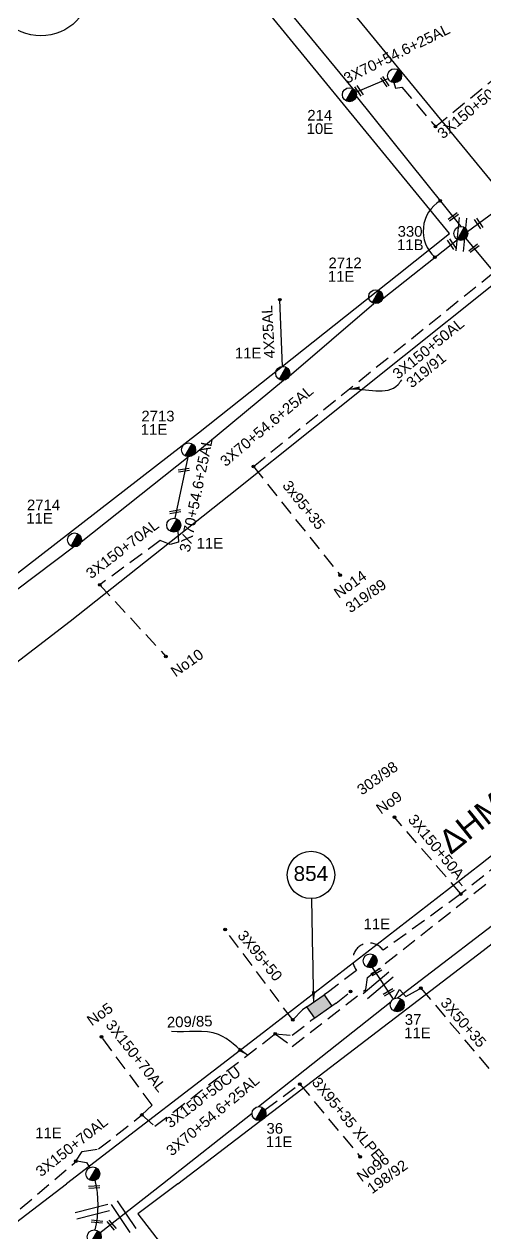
# Model space of a CAD drawing. Header units: millimetres. Extents: x 1266 to 3066, y 765 to 1784.
# Drawn here: x 1671.1 to 1748.8, y 1364.7 to 1568.7 of the extents above; entities that cross this region are included whole.
import ezdxf

# ---------------------------------------------------------------- set-up
doc = ezdxf.new("R2010")
doc.units = ezdxf.units.MM
doc.linetypes.add('DASHED', pattern=[19.05, 12.7, -6.35])
for name, color, linetype in [('Link Box 4 Διευθύνσεων', 7, 'Continuous'), ('Άγνωστα', 7, 'Continuous'), ('Γέφυρες Εναέριου Δικτύου', 7, 'Continuous'), ('Εναέρια παροχή ΧΤ 4x25', 7, 'SYN_LINE'), ('Επιγραφές - Σχήματα', 7, 'Continuous'), ('Καλώδια ΧΤ   3x150+50AL', 7, 'DASHED'), ('Καλώδια ΧΤ   3x150+50CU', 7, 'DASHED'), ('Καλώδια ΧΤ   3x95+35 XLPE', 7, 'DASHED'), ('Μηχανική τομή', 7, 'Continuous'), ('Στύλος ΦΜ', 7, 'Continuous'), ('Στύλος ΦΜ @ 1', 7, 'Continuous'), ('Συνδέσεις', 7, 'Continuous'), ('Συνεστραμμένα ΧΤ   3x70+54.6+25 AL', 7, 'SYN_LINE'), ('Τομή', 7, 'Continuous'), ('Υπόβαθρο ΔΕΗ', 7, 'Continuous'), ('Υπόγεια καλώδια Δικτύου ΧΤ και Παρ. ΧΤ - 3X150+70 AL', 7, 'DASHED')]:
    doc.layers.add(name, color=color, linetype=linetype)
doc.styles.get("Standard").update_dxf_attribs({"font": 'arial.ttf'})
doc.linetypes.add('SYN_LINE', pattern='A,0.5,-0.0001,["/\\/\\/\\/",Standard,S=0.1,R=0,X=0,Y=-0.05],-0.25', length=0.7501)
doc.dimstyles.new('ISO-25', dxfattribs={"dimtxt": 2.5, "dimasz": 2.5, "dimexe": 1.25, "dimexo": 0.625, "dimtad": 1, "dimtxsty": 'Standard', "dimcen": 2.5, "dimadec": 0, "dimazin": 0, "dimtfac": 1, "dimtmove": 0, "dimatfit": 3, "dimfxl": 1, "dimarcsym": 0})

# ---------------------------------------------------------------- blocks, each defined once
blk = doc.blocks.new('ΥΠΑΡΧΩΝ ΤΣΙΜΕΝΤΕΝΙΟΣ ΣΤΥΛΟΣ')
at = {"layer": 'Στύλος ΦΜ'}
blk.add_hatch(color=7, dxfattribs=at).paths.add_polyline_path([(-1.29, -2.28, 0.574793), (2.62, 0, 0.268822), (1.3, 2.27)])
at = {"layer": 'Στύλος ΦΜ', "color": 7}
blk.add_line((-1.29, -2.28), (1.3, 2.27), dxfattribs=at)
blk.add_circle((0, 0), 2.62, dxfattribs=at)
at = {"layer": 'Στύλος ΦΜ', "flags": 4}
for tag, p in [('ΑΡΙΘΜΟΣ', (-4.68, 8.05)), ('ΤΥΠΟΣ', (-4.91, 3.03))]:
    blk.add_attdef(tag, p, '', height=4, dxfattribs=at)
blk = doc.blocks.new('ΜΗΧΑΝΙΚΗ ΤΟΜΗ')
at = {"layer": 'Μηχανική τομή', "ltscale": 40}
for p, q in [((-1.89, 0.78), (1.89, 0.78)), ((1.89, 0), (-1.89, 0))]:
    blk.add_line(p, q, dxfattribs=at)
blk = doc.blocks.new('ΤΟΜΗ')
at = {"layer": 'Τομή', "ltscale": 40}
for p, q in [((-5.68, 0), (5.68, 0)), ((5.68, -2.33), (-5.68, -2.33))]:
    blk.add_line(p, q, dxfattribs=at)
blk = doc.blocks.new('LINK BOX 4 ΑΝΑΧΩΡΗΣΕΩΝ')
at = {"layer": 'Link Box 4 Διευθύνσεων', "ltscale": 40}
blk.add_hatch(color=256, dxfattribs=at).paths.add_polyline_path([(-3.54, 0), (-3.54, -4.67), (3.54, -4.67), (3.54, 0)])
for p, q in [((-3.54, 0), (-5.33, 0)), ((5.33, 0), (3.54, 0)), ((-3.54, -4.67), (-5.33, -4.67)), ((5.33, -4.67), (3.54, -4.67))]:
    blk.add_line(p, q, dxfattribs=at)
blk.add_lwpolyline([(-3.54, -4.67), (-3.54, 0), (3.54, 0), (3.54, -4.67)], close=True, dxfattribs=at)
blk = doc.blocks.new('_ΣΥΝΔΕΣΗ')
at = {"layer": 'Συνδέσεις', "linetype": 'SYN_LINE', "ltscale": 40}
blk.add_hatch(color=256, dxfattribs=at).paths.add_polyline_path([(0.5, -0.01, 1), (-0.5, -0.01, 1)])
at = {"layer": 'Συνδέσεις'}
blk.add_circle((0, -0.01), 0.5, dxfattribs=at)

msp = doc.modelspace()

# ---------------------------------------------------------------- linework, layer by layer
at = {"layer": 'Άγνωστα', "color": 151, "linetype": 'DASHED', "ltscale": 0.2}
msp.add_lwpolyline([(1709.78, 1494.05), (1724.42, 1475.71)], dxfattribs=at)
at = {"layer": 'Άγνωστα', "color": 2, "linetype": 'DASHED', "ltscale": 0.2}
msp.add_lwpolyline([(1733.59, 1404.26), (1734.42, 1405.73), (1735.52, 1404.55), (1738.02, 1406), (1749.49, 1392.44)], dxfattribs=at)
at = {"layer": 'Άγνωστα'}
msp.add_circle((1673.93, 1575.23), 8.47, dxfattribs=at)
at = {"layer": 'Γέφυρες Εναέριου Δικτύου'}
msp.add_arc((1744.4, 1533.8), 5.98, 121.1066, 227.8415, dxfattribs=at)
at = {"layer": 'Εναέρια παροχή ΧΤ 4x25', "color": 6, "ltscale": 15}
msp.add_lwpolyline([(1714.68, 1510.95), (1714.24, 1522.21)], dxfattribs=at)
at = {"layer": 'Επιγραφές - Σχήματα'}
msp.add_circle((1719.5, 1425.09), 4, dxfattribs=at)
at = {"layer": 'Καλώδια ΧΤ   3x150+50AL', "color": 6, "ltscale": 0.2}
msp.add_lwpolyline([(1733.47, 1558.85), (1733.74, 1557.94), (1734.83, 1558.11), (1740.47, 1551.43), (1753.48, 1562.03)], dxfattribs=at)
at = {"layer": 'Καλώδια ΧΤ   3x150+50AL', "color": 151, "ltscale": 0.2}
for points in [[(1709.78, 1494.05), (1752.19, 1528.35), (1759.51, 1520.43), (1771.4, 1504.45), (1801.85, 1467.33), (1796.29, 1462.93), (1744.79, 1421.88), (1731.67, 1412.37)], [(1744.79, 1421.88), (1733.58, 1434.84)], [(1727.2, 1408.97), (1722.43, 1405.36)]]:
    msp.add_lwpolyline(points, dxfattribs=at)
at = {"layer": 'Καλώδια ΧΤ   3x150+50AL', "color": 151, "linetype": 'DASHED', "ltscale": 0.2}
msp.add_lwpolyline([(1718.06, 1402.32), (1716.41, 1400.65), (1705.01, 1415.88)], dxfattribs=at)
at = {"layer": 'Καλώδια ΧΤ   3x150+50AL', "color": 62, "ltscale": 0.2}
for points in [[(1723.76, 1403.45), (1726.18, 1405.41)], [(1713.48, 1398.28), (1716.34, 1398.02), (1719.39, 1400.4)]]:
    msp.add_lwpolyline(points, dxfattribs=at)
at = {"layer": 'Καλώδια ΧΤ   3x150+50AL', "color": 151, "ltscale": 0.2}
msp.add_arc((1729.35, 1410.78), 2.81, 34.5657, 220.0158, dxfattribs=at)
at = {"layer": 'Καλώδια ΧΤ   3x150+50CU', "color": 62, "ltscale": 0.2}
msp.add_lwpolyline([(1690.97, 1384.58), (1693.17, 1382.68), (1713.48, 1398.28), (1716.33, 1396.13), (1728.76, 1405.78), (1729.04, 1407.8), (1784.36, 1451.44), (1798, 1462.93), (1801.31, 1459.09), (1803.65, 1461.13)], dxfattribs=at)
at = {"layer": 'Καλώδια ΧΤ   3x95+35 XLPE', "color": 2, "ltscale": 0.2}
msp.add_lwpolyline([(1711.73, 1385.42), (1717.62, 1389.79), (1727.8, 1377.49)], dxfattribs=at)
at = {"layer": 'Συνεστραμμένα ΧΤ   3x70+54.6+25 AL', "color": 6, "ltscale": 20}
for points in [[(1708.4, 1579.88), (1726.48, 1557.88)], [(1727.14, 1556.58), (1744.79, 1534.58)], [(1731.54, 1522.35), (1744.19, 1532.38)], [(1715.81, 1509.3), (1730.07, 1521.59)], [(1699.72, 1496.07), (1714.85, 1508.6)], [(1680.74, 1481.31), (1698.8, 1495.69)], [(1653.52, 1460.96), (1679.43, 1480.49)]]:
    msp.add_lwpolyline(points, dxfattribs=at)
at = {"layer": 'Συνεστραμμένα ΧΤ   3x70+54.6+25 AL', "color": 6, "linetype": 'SYN_LINE', "ltscale": 8}
msp.add_lwpolyline([(1725.98, 1556.82), (1732.51, 1559.58)], dxfattribs=at)
at = {"layer": 'Συνεστραμμένα ΧΤ   3x70+54.6+25 AL', "color": 27, "ltscale": 20}
for points in [[(1745.9, 1533.71), (1770.04, 1551.45)], [(1745.59, 1532.56), (1766.1, 1507.95)]]:
    msp.add_lwpolyline(points, dxfattribs=at)
at = {"layer": 'Συνεστραμμένα ΧΤ   3x70+54.6+25 AL', "color": 6, "ltscale": 10}
msp.add_lwpolyline([(1698.71, 1495.62), (1696.52, 1485.3)], dxfattribs=at)
at = {"layer": 'Συνεστραμμένα ΧΤ   3x70+54.6+25 AL', "color": 2, "ltscale": 20}
for points in [[(1734.09, 1404.35), (1755.82, 1420.99)], [(1710.67, 1385.98), (1733.02, 1403.74)], [(1694.44, 1372.97), (1709.55, 1384.88)]]:
    msp.add_lwpolyline(points, dxfattribs=at)
at = {"layer": 'Συνεστραμμένα ΧΤ   3x70+54.6+25 AL', "color": 5, "ltscale": 20}
msp.add_lwpolyline([(1729.83, 1409.47), (1733.37, 1404.13)], dxfattribs=at)
at = {"layer": 'Συνεστραμμένα ΧΤ   3x70+54.6+25 AL', "color": 2, "ltscale": 15}
msp.add_lwpolyline([(1683.89, 1364.69), (1694.44, 1372.97)], dxfattribs=at)
at = {"layer": 'Συνεστραμμένα ΧΤ   3x70+54.6+25 AL', "color": 62, "linetype": 'SYN_LINE', "ltscale": 10}
msp.add_arc((1665.32, 1369.39), 18.28, 346.6394, 13.1207, dxfattribs=at)
at = {"layer": 'Υπόβαθρο ΔΕΗ'}
for points in [[(1564.61, 1395.42), (1630.21, 1445.23), (1700.52, 1499.76), (1734.05, 1526.33), (1742.88, 1533.36), (1703.76, 1581.16)], [(1717.95, 1581.16), (1751.71, 1540.02), (1804.26, 1581.16)], [(1579.25, 1372.97), (1571.14, 1383.7), (1606.93, 1411.26), (1642.38, 1439.93), (1678.87, 1467.96), (1705.64, 1489.14), (1750, 1524.63), (1797.29, 1465.75), (1748.07, 1426.83), (1711.51, 1398.51), (1678.27, 1372.97)], [(1697.06, 1372.97), (1748.51, 1412.36), (1794.41, 1448.08), (1804.64, 1456.58), (1857.76, 1390.71), (1841.45, 1372.97)]]:
    msp.add_lwpolyline(points, dxfattribs=at)
at = {"layer": 'Υπόβαθρο ΔΕΗ', "ltscale": 0.2}
for points in [[(1579.25, 1372.97), (1614.7, 1323.55), (1658.15, 1357.57), (1678.27, 1372.97)], [(1697.06, 1372.97), (1690.29, 1367.87), (1755.57, 1283.24), (1798.61, 1327.33), (1822.16, 1352.71), (1841.45, 1372.97)]]:
    msp.add_lwpolyline(points, dxfattribs=at)
at = {"layer": 'Υπόγεια καλώδια Δικτύου ΧΤ και Παρ. ΧΤ - 3X150+70 AL', "color": 6, "ltscale": 0.2}
msp.add_lwpolyline([(1697.02, 1483.17), (1697.13, 1481.28), (1695.72, 1480.87), (1694.08, 1481.56), (1683.86, 1474.07), (1695.03, 1461.98)], dxfattribs=at)
at = {"layer": 'Υπόγεια καλώδια Δικτύου ΧΤ και Παρ. ΧΤ - 3X150+70 AL', "color": 62, "ltscale": 0.2}
for points in [[(1679.83, 1376.77), (1680.9, 1378.41), (1683.67, 1378.83), (1690.97, 1384.58), (1692.7, 1386.22), (1684.18, 1397.75)], [(1667.55, 1366.27), (1680.02, 1376.83), (1681.61, 1376.55), (1682.22, 1375.64)]]:
    msp.add_lwpolyline(points, dxfattribs=at)

# ---------------------------------------------------------------- block references
at = {"layer": 'Link Box 4 Διευθύνσεων', "xscale": 0.4999999999999568, "yscale": 0.4999999999999568, "zscale": 0.4999999999999568, "rotation": 34.83451750032413}
msp.add_blockref('LINK BOX 4 ΑΝΑΧΩΡΗΣΕΩΝ', (1720.24, 1403.84), dxfattribs=at)
at = {"layer": 'Μηχανική τομή'}
for p, xscale, yscale, zscale, rotation in [((1732.12, 1559.12), 0.4999999999995724, 0.4999999999995724, 0.4999999999995724, 124.4194748083478), ((1727.74, 1557.57), 0.4999999999995724, 0.4999999999995724, 0.4999999999995724, 124.4194748083478), ((1743.38, 1536.35), 0.4999999999995991, 0.4999999999995991, 0.4999999999995991, 216.8066996934349), ((1747.95, 1535.18), 0.4999999999995724, 0.4999999999995724, 0.4999999999995724, 124.4194748083478), ((1743.39, 1531.68), 0.4999999999995724, 0.4999999999995724, 0.4999999999995724, 124.4194748083478), ((1746.85, 1531.05), 0.4999999999995991, 0.4999999999995991, 0.4999999999995991, 216.8066996934349), ((1698.04, 1493.61), 0.4999999999995474, 0.4999999999995474, 0.4999999999995474, 189.094386033124), ((1696.56, 1486.62), 0.4999999999995474, 0.4999999999995474, 0.4999999999995474, 189.094386033124), ((1730.42, 1408.88), 0.4999999999995759, 0.4999999999995759, 0.4999999999995759, 209.7733079621962), ((1732.49, 1405.46), 0.4999999999995759, 0.4999999999995759, 0.4999999999995759, 209.7733079621962), ((1682.95, 1372.23), 0.4999999999999997, 0.4999999999999997, 0.4999999999999997, 2.714983617504896), ((1683.39, 1366.37), 0.4999999999999997, 0.4999999999999997, 0.4999999999999997, 354.5535108499031), ((1685.74, 1365.86), 0.4999999999999997, 0.4999999999999997, 0.4999999999999997, 311.1599606792047)]:
    msp.add_blockref('ΜΗΧΑΝΙΚΗ ΤΟΜΗ', p, dxfattribs=dict(at, xscale=xscale, yscale=yscale, zscale=zscale, rotation=rotation))
at = {"layer": 'Στύλος ΦΜ @ 1', "ltscale": 40, "xscale": 0.4499999999998181, "yscale": 0.4499999999998181, "zscale": 0.4499999999998181}
msp.add_blockref('ΥΠΑΡΧΩΝ ΤΣΙΜΕΝΤΕΝΙΟΣ ΣΤΥΛΟΣ', (1733.6, 1560.02), dxfattribs=at)
at = {"layer": 'Στύλος ΦΜ @ 1', "ltscale": 40}
ref = msp.add_blockref('ΥΠΑΡΧΩΝ ΤΣΙΜΕΝΤΕΝΙΟΣ ΣΤΥΛΟΣ', (1725.98, 1556.82), dxfattribs=dict(at, xscale=0.4499999999998181, yscale=0.4499999999998181, zscale=0.4499999999998181))
ref.add_attrib('ΤΥΠΟΣ', '10E', (1718.76, 1550.19), dxfattribs={"layer": 'Στύλος ΦΜ', "height": 1.8, "flags": 4})
ref.add_attrib('ΑΡΙΘΜΟΣ', '214', (1718.87, 1552.45), dxfattribs={"layer": 'Στύλος ΦΜ', "height": 1.8, "flags": 4})
ref = msp.add_blockref('ΥΠΑΡΧΩΝ ΤΣΙΜΕΝΤΕΝΙΟΣ ΣΤΥΛΟΣ', (1744.77, 1533.4), dxfattribs=dict(at, xscale=0.4499999999998181, yscale=0.4499999999998181, zscale=0.4499999999998181))
ref.add_attrib('ΤΥΠΟΣ', '11B', (1734.01, 1530.58), dxfattribs={"layer": 'Στύλος ΦΜ', "height": 1.8, "flags": 4})
ref.add_attrib('ΑΡΙΘΜΟΣ', '330', (1734.11, 1532.84), dxfattribs={"layer": 'Στύλος ΦΜ', "height": 1.8, "flags": 4})
ref = msp.add_blockref('ΥΠΑΡΧΩΝ ΤΣΙΜΕΝΤΕΝΙΟΣ ΣΤΥΛΟΣ', (1730.42, 1522.72), dxfattribs=dict(at, xscale=0.4499999999998181, yscale=0.4499999999998181, zscale=0.4499999999998181))
ref.add_attrib('ΤΥΠΟΣ', '11E', (1722.35, 1525.25), dxfattribs={"layer": 'Στύλος ΦΜ', "height": 1.8, "flags": 4})
ref.add_attrib('ΑΡΙΘΜΟΣ', '2712', (1722.45, 1527.52), dxfattribs={"layer": 'Στύλος ΦΜ', "height": 1.8, "flags": 4})
ref = msp.add_blockref('ΥΠΑΡΧΩΝ ΤΣΙΜΕΝΤΕΝΙΟΣ ΣΤΥΛΟΣ', (1714.73, 1509.77), dxfattribs=dict(at, xscale=0.4499999999998181, yscale=0.4499999999998181, zscale=0.4499999999998181))
ref.add_attrib('ΤΥΠΟΣ', '11E', (1706.66, 1512.3), dxfattribs={"layer": 'Στύλος ΦΜ', "height": 1.8, "flags": 4})
ref = msp.add_blockref('ΥΠΑΡΧΩΝ ΤΣΙΜΕΝΤΕΝΙΟΣ ΣΤΥΛΟΣ', (1698.85, 1496.86), dxfattribs=dict(at, xscale=0.4499999999998181, yscale=0.4499999999998181, zscale=0.4499999999998181))
ref.add_attrib('ΤΥΠΟΣ', '11E', (1690.78, 1499.4), dxfattribs={"layer": 'Στύλος ΦΜ', "height": 1.8, "flags": 4})
ref.add_attrib('ΑΡΙΘΜΟΣ', '2713', (1690.89, 1501.66), dxfattribs={"layer": 'Στύλος ΦΜ', "height": 1.8, "flags": 4})
ref = msp.add_blockref('ΥΠΑΡΧΩΝ ΤΣΙΜΕΝΤΕΝΙΟΣ ΣΤΥΛΟΣ', (1679.61, 1481.65), dxfattribs=dict(at, xscale=0.4499999999998181, yscale=0.4499999999998181, zscale=0.4499999999998181))
ref.add_attrib('ΤΥΠΟΣ', '11E', (1671.48, 1484.4), dxfattribs={"layer": 'Στύλος ΦΜ', "height": 1.8, "flags": 4})
ref.add_attrib('ΑΡΙΘΜΟΣ', '2714', (1671.59, 1486.66), dxfattribs={"layer": 'Στύλος ΦΜ', "height": 1.8, "flags": 4})
ref = msp.add_blockref('ΥΠΑΡΧΩΝ ΤΣΙΜΕΝΤΕΝΙΟΣ ΣΤΥΛΟΣ', (1696.35, 1484.14), dxfattribs=dict(at, xscale=0.4499999999998181, yscale=0.4499999999998181, zscale=0.4499999999998181))
ref.add_attrib('ΤΥΠΟΣ', '11E', (1700.21, 1480.2), dxfattribs={"layer": 'Στύλος ΦΜ', "height": 1.8, "flags": 4})
ref = msp.add_blockref('ΥΠΑΡΧΩΝ ΤΣΙΜΕΝΤΕΝΙΟΣ ΣΤΥΛΟΣ', (1729.48, 1410.59), dxfattribs=dict(at, xscale=0.4499999999998181, yscale=0.4499999999998181, zscale=0.4499999999998181))
ref.add_attrib('ΤΥΠΟΣ', '11E', (1728.37, 1415.93), dxfattribs={"layer": 'Στύλος ΦΜ', "height": 1.8, "flags": 4})
ref = msp.add_blockref('ΥΠΑΡΧΩΝ ΤΣΙΜΕΝΤΕΝΙΟΣ ΣΤΥΛΟΣ', (1734.05, 1403.17), dxfattribs=dict(at, xscale=0.4499999999998181, yscale=0.4499999999998181, zscale=0.4499999999998181))
ref.add_attrib('ΤΥΠΟΣ', '11E', (1735.21, 1397.52), dxfattribs={"layer": 'Στύλος ΦΜ', "height": 1.8, "flags": 4})
ref.add_attrib('ΑΡΙΘΜΟΣ', '37', (1735.32, 1399.79), dxfattribs={"layer": 'Στύλος ΦΜ', "height": 1.8, "flags": 4})
ref = msp.add_blockref('ΥΠΑΡΧΩΝ ΤΣΙΜΕΝΤΕΝΙΟΣ ΣΤΥΛΟΣ', (1710.73, 1384.8), dxfattribs=dict(at, xscale=0.4499999999998181, yscale=0.4499999999998181, zscale=0.4499999999998181))
ref.add_attrib('ΤΥΠΟΣ', '11E', (1711.89, 1379.15), dxfattribs={"layer": 'Στύλος ΦΜ', "height": 1.8, "flags": 4})
ref.add_attrib('ΑΡΙΘΜΟΣ', '36', (1711.99, 1381.41), dxfattribs={"layer": 'Στύλος ΦΜ', "height": 1.8, "flags": 4})
ref = msp.add_blockref('ΥΠΑΡΧΩΝ ΤΣΙΜΕΝΤΕΝΙΟΣ ΣΤΥΛΟΣ', (1682.71, 1374.64), dxfattribs=dict(at, xscale=0.4499999999998181, yscale=0.4499999999998181, zscale=0.4499999999998181))
ref.add_attrib('ΤΥΠΟΣ', '11E', (1672.98, 1380.64), dxfattribs={"layer": 'Στύλος ΦΜ', "height": 1.8, "flags": 4})
ref = msp.add_blockref('ΥΠΑΡΧΩΝ ΤΣΙΜΕΝΤΕΝΙΟΣ ΣΤΥΛΟΣ', (1682.94, 1364), dxfattribs=dict(at, xscale=0.4499999999998181, yscale=0.4499999999998181, zscale=0.4499999999998181))
ref.add_attrib('ΤΥΠΟΣ', '168', (1680.74, 1356.54), dxfattribs={"layer": 'Στύλος ΦΜ', "height": 1.8, "flags": 4})
ref.add_attrib('ΑΡΙΘΜΟΣ', '10AB', (1679.91, 1353.98), dxfattribs={"layer": 'Στύλος ΦΜ', "height": 1.8, "flags": 4})
at = {"layer": 'Συνδέσεις', "xscale": 0.4499999999998181, "yscale": 0.4499999999998181, "zscale": 0.4499999999998181}
for p in [(1740.47, 1551.43), (1741.31, 1538.93), (1740.39, 1529.37), (1714.24, 1522.21), (1709.78, 1494.05), (1724.42, 1475.71), (1683.86, 1474.07), (1695.03, 1461.98), (1733.58, 1434.84), (1744.79, 1421.88), (1705.01, 1415.88), (1738.02, 1406), (1726.18, 1405.41), (1716.41, 1400.65), (1684.18, 1397.75), (1713.48, 1398.28), (1717.62, 1389.79), (1690.97, 1384.58), (1727.8, 1377.49), (1679.83, 1376.77)]:
    msp.add_blockref('_ΣΥΝΔΕΣΗ', p, dxfattribs=at)
at = {"layer": 'Τομή'}
for p, xscale, yscale, zscale, rotation in [((1744.27, 1533.26), 0.4999999999999571, 0.4999999999999571, 0.4999999999999571, 84.4463762568342), ((1730.44, 1406.9), 0.5000000000000304, 0.5000000000000304, 0.5000000000000304, 40.24358412860215), ((1682.75, 1367.68), 0.4999999999999999, 0.4999999999999999, 0.4999999999999999, 194.16919340466), ((1687.43, 1367.09), 0.4999999999999999, 0.4999999999999999, 0.4999999999999999, 123.8948287940222)]:
    msp.add_blockref('ΤΟΜΗ', p, dxfattribs=dict(at, xscale=xscale, yscale=yscale, zscale=zscale, rotation=rotation))

# ---------------------------------------------------------------- texts
at = {"layer": 'Εναέρια παροχή ΧΤ 4x25', "color": 7, "insert": (1711.63, 1512.25), "char_height": 1.8, "width": 168.3718, "attachment_point": 1, "rotation": 93.0955}
msp.add_mtext('4X25AL', dxfattribs=at)
at = {"layer": 'Επιγραφές - Σχήματα', "color": 7, "char_height": 1.8, "width": 168.3718, "attachment_point": 1}
for s, insert, rotation in [('319/91', (1735.36, 1508.6), 38.9425), ('3x95+35', (1715.97, 1491.92), 308.5273), ('No14', (1723.13, 1473.16), 35.3243), ('319/89', (1725.09, 1470.71), 35.3243), ('No10', (1695.62, 1459.9), 35.3243), ('303/98', (1727.04, 1439.95), 35.3243), ('No9', (1730.25, 1436.74), 35.3243), ('3X95+50', (1708.39, 1415.96), 309.3462), ('3X50+35', (1742.56, 1404.61), 311.0762), ('No5', (1681.48, 1400.99), 35.3243), ('209/85', (1695.17, 1401.12), 1.7581), ('No96', (1726.99, 1374.62), 35.9235), ('198/92', (1728.73, 1372.62), 35.9235)]:
    msp.add_mtext(s, dxfattribs=dict(at, insert=insert, rotation=rotation))
at = {"layer": 'Επιγραφές - Σχήματα', "linetype": 'Continuous', "insert": (1740.57, 1431.54), "char_height": 4, "width": 44.753, "attachment_point": 1, "rotation": 38.7838}
msp.add_mtext('ΔΗΜ. ΡΑΛΛΗ', dxfattribs=at)
at = {"layer": 'Επιγραφές - Σχήματα', "insert": (1716.56, 1426.58), "char_height": 2.5, "width": 5.8329, "attachment_point": 1}
msp.add_mtext('854', dxfattribs=at)
at = {"layer": 'Καλώδια ΧΤ   3x150+50AL', "color": 7, "char_height": 1.8, "width": 168.3718, "attachment_point": 1}
for insert, rotation in [((1740.59, 1550.64), 39.6576), ((1733.04, 1510.09), 38.9425), ((1737.13, 1435.54), 309.3462)]:
    msp.add_mtext('3X150+50AL', dxfattribs=dict(at, insert=insert, rotation=rotation))
at = {"layer": 'Καλώδια ΧΤ   3x150+50CU', "color": 7, "insert": (1694.69, 1383.69), "char_height": 1.8, "width": 168.3718, "attachment_point": 1, "rotation": 37.3023}
msp.add_mtext('3X150+50CU', dxfattribs=at)
at = {"layer": 'Καλώδια ΧΤ   3x95+35 XLPE', "color": 7, "insert": (1720.93, 1391.16), "char_height": 1.8, "width": 168.3718, "attachment_point": 1, "rotation": 309.3652}
msp.add_mtext('3X95+35 XLPE', dxfattribs=at)
at = {"layer": 'Συνεστραμμένα ΧΤ   3x70+54.6+25 AL', "color": 7, "char_height": 1.8, "width": 168.3718, "attachment_point": 1}
for insert, rotation in [((1724.77, 1560.27), 26.1304), ((1703.95, 1495.3), 40.1394), ((1697.27, 1479.84), 78.5024), ((1694.86, 1378.91), 40.1394)]:
    msp.add_mtext('3X70+54.6+25AL', dxfattribs=dict(at, insert=insert, rotation=rotation))
at = {"layer": 'Υπόγεια καλώδια Δικτύου ΧΤ και Παρ. ΧΤ - 3X150+70 AL', "color": 7, "char_height": 1.8, "width": 168.3718, "attachment_point": 1}
for insert, rotation in [((1681.32, 1476.42), 37.3078), ((1686.17, 1400.86), 308.1945), ((1672.85, 1375.44), 38.3712)]:
    msp.add_mtext('3X150+70AL', dxfattribs=dict(at, insert=insert, rotation=rotation))

# ---------------------------------------------------------------- leaders
at = {"layer": 'Άγνωστα', "path_type": 1}
msp.add_leader([(1708.77, 1394.66), (1703.89, 1398.14), (1695.95, 1398.65)], dimstyle='ISO-25', override={"dimasz": 1.8, "dimgap": 0.625, "dimtad": 0}, dxfattribs=at)
at = {"layer": 'Επιγραφές - Σχήματα', "path_type": 1}
for points in [[(1725.93, 1507.11), (1734.18, 1507.88), (1734.8, 1508.68)], [(1719.96, 1403.64), (1719.63, 1421.1)]]:
    msp.add_leader(points, dimstyle='ISO-25', override={"dimasz": 1.8, "dimgap": 0.625, "dimtad": 0}, dxfattribs=at)

doc.saveas('drawing.dxf')
